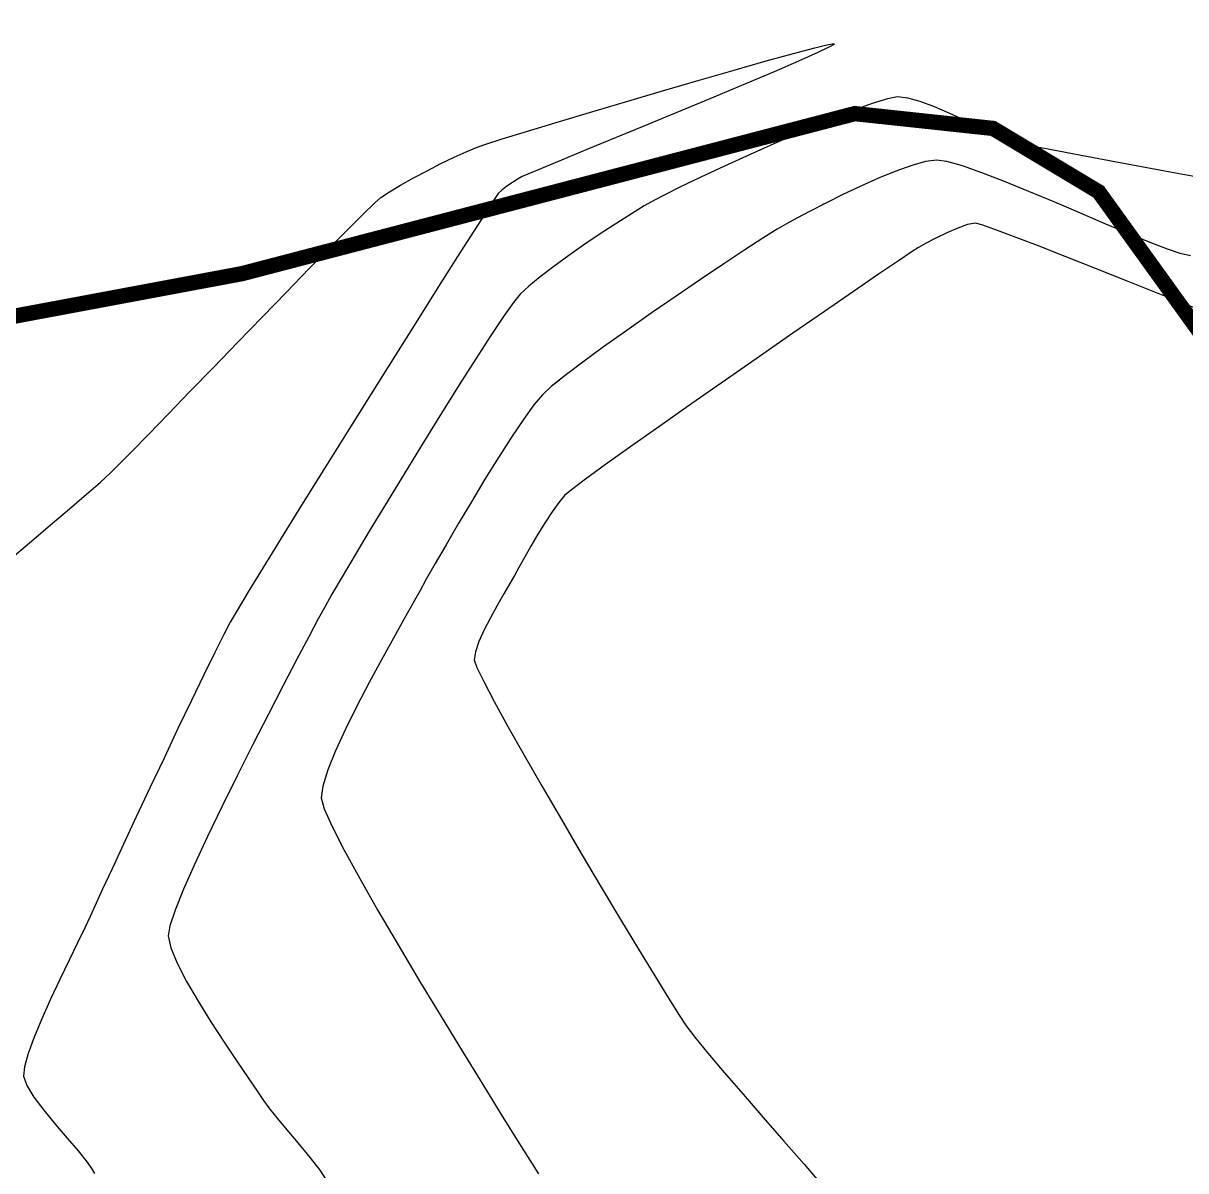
# Model space of a CAD drawing. Header units: metres. Extents: x 708868 to 711043, y 5411316 to 5413138.
# Drawn here: x 709927.5 to 710003.6, y 5412167.7 to 5412242.7 of the extents above; entities that cross this region are included whole.
import ezdxf

# ---------------------------------------------------------------- set-up
doc = ezdxf.new("R2010")
doc.units = ezdxf.units.M
doc.linetypes.add('DASHED', pattern=[0.75, 0.5, -0.25])
for name, color, linetype in [('C-ANNO-TABL', 1, 'Continuous'), ('Rionegro 2010_Contours', 7, 'Continuous'), ('Rionegro 2014_Contours', 7, 'Continuous'), ('Rionegro 2018_Contours', 7, 'Continuous')]:
    doc.layers.add(name, color=color, linetype=linetype)

msp = doc.modelspace()

# ---------------------------------------------------------------- linework, layer by layer
at = {"layer": 'C-ANNO-TABL', "color": 4, "linetype": 'DASHED', "true_color": 0x3dffff, "const_width": 1, "flags": 128}
msp.add_lwpolyline([(711042.543, 5413065.077), (710960.959, 5413110.395), (710928.513, 5413129.625), (710904.958, 5413136.482), (710878.336, 5413137.92), (710860.981, 5413136.789), (710843.249, 5413130.002), (710825.895, 5413114.543), (710808.917, 5413089.658), (710785.526, 5413050.068), (710767.477, 5413018.497), (710750.578, 5412962.402), (710732.947, 5412902.164), (710722.628, 5412876.686), (710711.096, 5412854.241), (710709.275, 5412838.469), (710712.254, 5412799.164), (710711.402, 5412767.16), (710706.844, 5412750.077), (710696.967, 5412735.651), (710677.974, 5412728.438), (710654.043, 5412726.539), (710627.073, 5412724.641), (710606.56, 5412720.465), (710589.801, 5412712.38), (710580.579, 5412698.728), (710577.45, 5412692.07), (710576.617, 5412681.451), (710581.703, 5412658.886), (710586.523, 5412640.581), (710590.138, 5412620.108), (710586.764, 5412609.511), (710569.894, 5412600.358), (710548.445, 5412592.651), (710519.158, 5412593.645), (710507.899, 5412592.671), (710498.04, 5412592.908), (710476.647, 5412590.526), (710453.439, 5412584.652), (710430.062, 5412578.871), (710407.167, 5412571.646), (710393.361, 5412565.35), (710390.566, 5412558.779), (710388.557, 5412550.53), (710383.696, 5412533.008), (710380.563, 5412521.688), (710371.646, 5412514.462), (710365.862, 5412509.886), (710362.006, 5412504.587), (710331.377, 5412455.849), (710322.46, 5412437.304), (710314.748, 5412419.962), (710310.913, 5412404.45), (710310.19, 5412389.517), (710312.359, 5412375.548), (710316.697, 5412365.432), (710327.06, 5412353.871), (710331.95, 5412345.85), (710336.144, 5412343.076), (710341.696, 5412343.548), (710347.662, 5412345.732), (710357.763, 5412346.027), (710373.475, 5412344.551), (710380.943, 5412341.931), (710387.559, 5412337.031), (710390.335, 5412331.128), (710393.229, 5412321.911), (710394.372, 5412314.079), (710391.947, 5412287.733), (710391.947, 5412242.005), (710398.772, 5412181.359), (710397.167, 5412154.922), (710391.094, 5412141.084), (710382.348, 5412135.257), (710365.927, 5412125.119), (710349.52, 5412122.865), (710314.938, 5412100.532), (710310.163, 5412097.449), (710304.075, 5412096.969), (710288.946, 5412103.637), (710260.398, 5412118.748), (710227.162, 5412131.796), (710192.198, 5412139.844), (710067.128, 5412167.234), (710056.514, 5412173.822), (710010.254, 5412214.541), (709997.898, 5412231.696), (709990.986, 5412235.843), (709981.946, 5412236.812), (709941.868, 5412226.346), (709906.208, 5412219.679), (709872.554, 5412206.968), (709858.983, 5412200.97), (709841.485, 5412178.774), (709831.695, 5412162.57), (709826.818, 5412138.119), (709826.096, 5412113.866), (709847.992, 5412057.968), (709847.992, 5412027.524), (709841.153, 5411995.836), (709821.685, 5411967.669), (709785.127, 5411896.003), (709764.498, 5411870.427), (709729.916, 5411841.626), (709687.876, 5411828.101), (709653.609, 5411828.388), (709636.799, 5411836.292), (709611.994, 5411871.534), (709572.151, 5411935.234), (709533.465, 5411953.882), (709461.2, 5411963.077), (709400.577, 5411961.741), (709328.296, 5411946.172), (709283.904, 5411933.17), (709246.821, 5411886.153), (709230.211, 5411871.995), (709186.772, 5411865.786), (709143.573, 5411868.974), (709131.371, 5411871.677), (709115.438, 5411870.35), (709084.203, 5411857.653), (709062.638, 5411854.332), (708913.408, 5411851.538)], dxfattribs=at)
at = {"layer": 'Rionegro 2010_Contours'}
for points in [[(709926.542, 5412207.525, 236), (709927.947, 5412208.726, 236), (709929.307, 5412209.883, 236), (709930.569, 5412210.957, 236), (709931.681, 5412211.91, 236), (709932.589, 5412212.703, 236), (709933.24, 5412213.298, 236), (709933.802, 5412213.853, 236), (709934.65, 5412214.712, 236), (709935.739, 5412215.827, 236), (709937.022, 5412217.148, 236), (709938.454, 5412218.627, 236), (709939.989, 5412220.215, 236), (709941.582, 5412221.862, 236), (709943.188, 5412223.52, 236), (709944.76, 5412225.14, 236), (709946.254, 5412226.674, 236), (709947.623, 5412228.071, 236), (709948.822, 5412229.284, 236), (709949.805, 5412230.263, 236), (709950.527, 5412230.96, 236), (709950.942, 5412231.325, 236), (709951.503, 5412231.704, 236), (709952.228, 5412232.139, 236), (709953.066, 5412232.606, 236), (709953.965, 5412233.08, 236), (709954.873, 5412233.539, 236), (709955.739, 5412233.958, 236), (709956.511, 5412234.313, 236), (709957.139, 5412234.581, 236), (709957.744, 5412234.791, 236), (709958.884, 5412235.155, 236), (709960.466, 5412235.644, 236), (709962.397, 5412236.232, 236), (709964.586, 5412236.889, 236), (709966.939, 5412237.589, 236), (709969.364, 5412238.304, 236), (709971.769, 5412239.005, 236), (709974.061, 5412239.664, 236), (709976.148, 5412240.255, 236), (709977.937, 5412240.748, 236), (709979.336, 5412241.117, 236), (709980.112, 5412241.303, 236), (709980.463, 5412241.37, 236), (709980.576, 5412241.376, 236), (709980.594, 5412241.368, 236), (709980.586, 5412241.35, 236), (709980.499, 5412241.287, 236), (709980.2, 5412241.127, 236), (709979.517, 5412240.803, 236), (709978.267, 5412240.247, 236), (709976.661, 5412239.554, 236), (709974.784, 5412238.758, 236), (709972.725, 5412237.895, 236), (709970.571, 5412236.999, 236), (709968.41, 5412236.104, 236), (709966.33, 5412235.245, 236), (709964.416, 5412234.457, 236), (709962.758, 5412233.773, 236), (709961.443, 5412233.23, 236), (709960.558, 5412232.861, 236), (709960.19, 5412232.701, 236), (709959.911, 5412232.536, 236), (709959.558, 5412232.311, 236), (709959.187, 5412232.057, 236), (709958.853, 5412231.809, 236), (709958.615, 5412231.597, 236), (709958.387, 5412231.262, 236), (709957.84, 5412230.415, 236), (709957.017, 5412229.127, 236), (709955.963, 5412227.466, 236), (709954.72, 5412225.502, 236), (709953.333, 5412223.302, 236), (709951.845, 5412220.936, 236), (709950.299, 5412218.473, 236), (709948.739, 5412215.983, 236), (709947.209, 5412213.533, 236), (709945.752, 5412211.193, 236), (709944.412, 5412209.032, 236), (709943.233, 5412207.119, 236), (709942.257, 5412205.522, 236), (709941.529, 5412204.312, 236), (709941.091, 5412203.556, 236), (709940.661, 5412202.735, 236), (709940.074, 5412201.561, 236), (709939.359, 5412200.099, 236), (709938.547, 5412198.417, 236), (709937.669, 5412196.581, 236), (709936.755, 5412194.656, 236), (709935.837, 5412192.71, 236), (709934.943, 5412190.809, 236), (709934.105, 5412189.018, 236), (709933.354, 5412187.405, 236), (709932.719, 5412186.036, 236), (709932.231, 5412184.977, 236), (709931.921, 5412184.294, 236), (709931.573, 5412183.546, 236), (709931.102, 5412182.57, 236), (709930.546, 5412181.428, 236), (709929.945, 5412180.179, 236), (709929.338, 5412178.885, 236), (709928.764, 5412177.605, 236), (709928.261, 5412176.401, 236), (709927.868, 5412175.334, 236), (709927.625, 5412174.463, 236), (709927.57, 5412173.849, 236), (709927.781, 5412173.238, 236), (709928.248, 5412172.475, 236), (709928.893, 5412171.612, 236), (709929.639, 5412170.702, 236), (709930.412, 5412169.798, 236), (709931.133, 5412168.953, 236), (709931.727, 5412168.22, 236), (709932.058, 5412167.75, 236), (709932.198, 5412167.483, 236)], [(710006.167, 5412232.321, 237), (710002.573, 5412232.984, 237), (709999.41, 5412233.571, 237), (709996.757, 5412234.067, 237), (709994.691, 5412234.46, 237), (709993.291, 5412234.734, 237), (709992.635, 5412234.878, 237), (709991.948, 5412235.117, 237), (709991.113, 5412235.47, 237), (709990.173, 5412235.897, 237), (709989.172, 5412236.362, 237), (709988.152, 5412236.826, 237), (709987.156, 5412237.25, 237), (709986.225, 5412237.598, 237), (709985.403, 5412237.83, 237), (709984.733, 5412237.909, 237), (709984.09, 5412237.789, 237), (709983.082, 5412237.471, 237), (709981.78, 5412236.988, 237), (709980.257, 5412236.378, 237), (709978.587, 5412235.675, 237), (709976.84, 5412234.915, 237), (709975.09, 5412234.133, 237), (709973.41, 5412233.367, 237), (709971.871, 5412232.65, 237), (709970.547, 5412232.018, 237), (709969.509, 5412231.508, 237), (709968.831, 5412231.155, 237), (709968.164, 5412230.769, 237), (709967.332, 5412230.26, 237), (709966.378, 5412229.656, 237), (709965.348, 5412228.983, 237), (709964.287, 5412228.269, 237), (709963.238, 5412227.539, 237), (709962.246, 5412226.821, 237), (709961.356, 5412226.143, 237), (709960.613, 5412225.529, 237), (709960.061, 5412225.009, 237), (709959.626, 5412224.465, 237), (709958.973, 5412223.538, 237), (709958.138, 5412222.288, 237), (709957.159, 5412220.777, 237), (709956.07, 5412219.064, 237), (709954.909, 5412217.211, 237), (709953.709, 5412215.277, 237), (709952.509, 5412213.323, 237), (709951.342, 5412211.409, 237), (709950.247, 5412209.597, 237), (709949.258, 5412207.946, 237), (709948.411, 5412206.518, 237), (709947.742, 5412205.372, 237), (709947.288, 5412204.569, 237), (709946.849, 5412203.757, 237), (709946.223, 5412202.586, 237), (709945.447, 5412201.117, 237), (709944.556, 5412199.413, 237), (709943.584, 5412197.534, 237), (709942.567, 5412195.544, 237), (709941.54, 5412193.503, 237), (709940.539, 5412191.474, 237), (709939.598, 5412189.519, 237), (709938.752, 5412187.7, 237), (709938.037, 5412186.078, 237), (709937.488, 5412184.715, 237), (709937.14, 5412183.674, 237), (709937.028, 5412183.017, 237), (709937.197, 5412182.249, 237), (709937.618, 5412181.239, 237), (709938.234, 5412180.05, 237), (709938.988, 5412178.749, 237), (709939.824, 5412177.401, 237), (709940.686, 5412176.072, 237), (709941.517, 5412174.827, 237), (709942.26, 5412173.732, 237), (709942.86, 5412172.852, 237), (709943.26, 5412172.252, 237), (709943.672, 5412171.686, 237), (709944.242, 5412170.986, 237), (709944.913, 5412170.194, 237), (709945.626, 5412169.353, 237), (709946.324, 5412168.506, 237), (709946.947, 5412167.693, 237), (709947.437, 5412166.957, 237)], [(710003.902, 5412227.506, 238), (710003.217, 5412227.664, 238), (710002.388, 5412227.942, 238), (710001.261, 5412228.379, 238), (709999.898, 5412228.94, 238), (709998.362, 5412229.589, 238), (709996.714, 5412230.292, 238), (709995.018, 5412231.014, 238), (709993.334, 5412231.719, 238), (709991.725, 5412232.373, 238), (709990.253, 5412232.941, 238), (709988.981, 5412233.387, 238), (709987.97, 5412233.677, 238), (709987.283, 5412233.775, 238), (709986.569, 5412233.678, 238), (709985.67, 5412233.429, 238), (709984.632, 5412233.058, 238), (709983.503, 5412232.595, 238), (709982.331, 5412232.072, 238), (709981.162, 5412231.518, 238), (709980.045, 5412230.964, 238), (709979.818, 5412230.848, 238)], [(710004.205, 5412224.087, 239), (710002.014, 5412224.958, 239), (709999.824, 5412225.831, 239), (709997.697, 5412226.677, 239), (709995.698, 5412227.47, 239), (709993.89, 5412228.18, 239), (709992.335, 5412228.78, 239), (709991.099, 5412229.242, 239), (709990.244, 5412229.539, 239), (709989.834, 5412229.642, 239), (709989.324, 5412229.55, 239), (709988.673, 5412229.322, 239), (709987.954, 5412229.009, 239), (709987.24, 5412228.66, 239), (709986.602, 5412228.328, 239), (709986.113, 5412228.062, 239), (709985.694, 5412227.791, 239), (709984.796, 5412227.188, 239), (709983.494, 5412226.301, 239), (709981.86, 5412225.181, 239), (709979.968, 5412223.878, 239), (709977.89, 5412222.443, 239), (709975.702, 5412220.925, 239), (709973.474, 5412219.374, 239), (709971.281, 5412217.842, 239), (709969.196, 5412216.377, 239), (709967.293, 5412215.031, 239), (709965.644, 5412213.853, 239), (709964.322, 5412212.894, 239), (709963.401, 5412212.204, 239), (709962.955, 5412211.833, 239), (709962.576, 5412211.377, 239), (709962.145, 5412210.77, 239), (709961.685, 5412210.061, 239), (709961.216, 5412209.294, 239), (709960.76, 5412208.518, 239), (709960.338, 5412207.778, 239), (709959.972, 5412207.122, 239), (709959.682, 5412206.595, 239), (709959.38, 5412206.066, 239), (709958.99, 5412205.4, 239), (709958.551, 5412204.642, 239), (709958.105, 5412203.839, 239), (709957.692, 5412203.035, 239), (709957.352, 5412202.275, 239), (709957.125, 5412201.606, 239), (709957.053, 5412201.073, 239), (709957.218, 5412200.588, 239), (709957.667, 5412199.656, 239), (709958.358, 5412198.345, 239), (709959.253, 5412196.72, 239), (709960.309, 5412194.848, 239), (709961.488, 5412192.796, 239), (709962.748, 5412190.629, 239), (709963.916, 5412188.641, 239)], [(709962.622, 5412219.383, 238), (709962.09, 5412218.955, 238), (709961.508, 5412218.421, 238), (709960.955, 5412217.757, 238), (709960.271, 5412216.812, 238), (709959.487, 5412215.646, 238), (709958.637, 5412214.318, 238), (709957.751, 5412212.89, 238), (709956.862, 5412211.422, 238), (709956.002, 5412209.973, 238), (709955.202, 5412208.605, 238), (709954.495, 5412207.377, 238), (709953.912, 5412206.349, 238), (709953.485, 5412205.582, 238), (709953.054, 5412204.809, 238), (709952.464, 5412203.762, 238), (709951.758, 5412202.503, 238), (709950.978, 5412201.092, 238), (709950.167, 5412199.589, 238), (709949.368, 5412198.055, 238), (709948.624, 5412196.551, 238), (709947.976, 5412195.137, 238), (709947.468, 5412193.875, 238), (709947.142, 5412192.824, 238), (709947.04, 5412192.045, 238), (709947.236, 5412191.336, 238), (709947.753, 5412190.173, 238), (709948.544, 5412188.627, 238), (709949.558, 5412186.773, 238), (709950.747, 5412184.685, 238), (709952.062, 5412182.436, 238), (709952.283, 5412182.065, 238)], [(709975.598, 5412171.564, 239), (709975.958, 5412171.149, 239), (709977.309, 5412169.598, 239), (709978.622, 5412168.083, 239), (709979.833, 5412166.668, 239)]]:
    msp.add_polyline3d(points, dxfattribs=at)
at = {"layer": 'Rionegro 2014_Contours'}
for points in [[(709926.542, 5412207.525, 236), (709927.947, 5412208.726, 236), (709929.307, 5412209.883, 236), (709930.569, 5412210.957, 236), (709931.681, 5412211.91, 236), (709932.589, 5412212.703, 236), (709933.24, 5412213.298, 236), (709933.802, 5412213.853, 236), (709934.65, 5412214.712, 236), (709935.739, 5412215.827, 236), (709937.022, 5412217.148, 236), (709938.454, 5412218.627, 236), (709939.989, 5412220.215, 236), (709941.582, 5412221.862, 236), (709943.188, 5412223.52, 236), (709944.76, 5412225.14, 236), (709946.254, 5412226.674, 236), (709947.623, 5412228.071, 236), (709948.822, 5412229.284, 236), (709949.805, 5412230.263, 236), (709950.527, 5412230.96, 236), (709950.942, 5412231.325, 236), (709951.503, 5412231.704, 236), (709952.228, 5412232.139, 236), (709953.066, 5412232.606, 236), (709953.965, 5412233.08, 236), (709954.873, 5412233.539, 236), (709955.739, 5412233.958, 236), (709956.511, 5412234.313, 236), (709957.139, 5412234.581, 236), (709957.744, 5412234.791, 236), (709958.884, 5412235.155, 236), (709960.466, 5412235.644, 236), (709962.397, 5412236.232, 236), (709964.586, 5412236.889, 236), (709966.939, 5412237.589, 236), (709969.364, 5412238.304, 236), (709971.769, 5412239.005, 236), (709974.061, 5412239.664, 236), (709976.148, 5412240.255, 236), (709977.937, 5412240.748, 236), (709979.336, 5412241.117, 236), (709980.112, 5412241.303, 236), (709980.463, 5412241.37, 236), (709980.576, 5412241.376, 236), (709980.594, 5412241.368, 236), (709980.586, 5412241.35, 236), (709980.499, 5412241.287, 236), (709980.2, 5412241.127, 236), (709979.517, 5412240.803, 236), (709978.267, 5412240.247, 236), (709976.661, 5412239.554, 236), (709974.784, 5412238.758, 236), (709972.725, 5412237.895, 236), (709970.571, 5412236.999, 236), (709968.41, 5412236.104, 236), (709966.33, 5412235.245, 236), (709964.416, 5412234.457, 236), (709962.758, 5412233.773, 236), (709961.443, 5412233.23, 236), (709960.558, 5412232.861, 236), (709960.19, 5412232.701, 236), (709959.911, 5412232.536, 236), (709959.558, 5412232.311, 236), (709959.187, 5412232.057, 236), (709958.853, 5412231.809, 236), (709958.615, 5412231.597, 236), (709958.387, 5412231.262, 236), (709957.84, 5412230.415, 236), (709957.017, 5412229.127, 236), (709955.963, 5412227.466, 236), (709954.72, 5412225.502, 236), (709953.333, 5412223.302, 236), (709951.845, 5412220.936, 236), (709950.299, 5412218.473, 236), (709948.739, 5412215.983, 236), (709947.209, 5412213.533, 236), (709945.752, 5412211.193, 236), (709944.412, 5412209.032, 236), (709943.233, 5412207.119, 236), (709942.257, 5412205.522, 236), (709941.529, 5412204.312, 236), (709941.091, 5412203.556, 236), (709940.661, 5412202.735, 236), (709940.074, 5412201.561, 236), (709939.359, 5412200.099, 236), (709938.547, 5412198.417, 236), (709937.669, 5412196.581, 236), (709936.755, 5412194.656, 236), (709935.837, 5412192.71, 236), (709934.943, 5412190.809, 236), (709934.105, 5412189.018, 236), (709933.354, 5412187.405, 236), (709932.719, 5412186.036, 236), (709932.231, 5412184.977, 236), (709931.921, 5412184.294, 236), (709931.573, 5412183.546, 236), (709931.102, 5412182.57, 236), (709930.546, 5412181.428, 236), (709929.945, 5412180.179, 236), (709929.338, 5412178.885, 236), (709928.764, 5412177.605, 236), (709928.261, 5412176.401, 236), (709927.868, 5412175.334, 236), (709927.625, 5412174.463, 236), (709927.57, 5412173.849, 236), (709927.781, 5412173.238, 236), (709928.248, 5412172.475, 236), (709928.893, 5412171.612, 236), (709929.639, 5412170.702, 236), (709930.412, 5412169.798, 236), (709931.133, 5412168.953, 236), (709931.727, 5412168.22, 236), (709932.058, 5412167.75, 236), (709932.198, 5412167.483, 236)], [(710006.167, 5412232.321, 237), (710002.573, 5412232.984, 237), (709999.41, 5412233.571, 237), (709996.757, 5412234.067, 237), (709994.691, 5412234.46, 237), (709993.291, 5412234.734, 237), (709992.635, 5412234.878, 237), (709991.948, 5412235.117, 237), (709991.113, 5412235.47, 237), (709990.173, 5412235.897, 237), (709989.172, 5412236.362, 237), (709988.152, 5412236.826, 237), (709987.156, 5412237.25, 237), (709986.225, 5412237.598, 237), (709985.403, 5412237.83, 237), (709984.733, 5412237.909, 237), (709984.09, 5412237.789, 237), (709983.082, 5412237.471, 237), (709981.78, 5412236.988, 237), (709980.257, 5412236.378, 237), (709978.587, 5412235.675, 237), (709976.84, 5412234.915, 237), (709975.09, 5412234.133, 237), (709973.41, 5412233.367, 237), (709971.871, 5412232.65, 237), (709970.547, 5412232.018, 237), (709969.509, 5412231.508, 237), (709968.831, 5412231.155, 237), (709968.164, 5412230.769, 237), (709967.332, 5412230.26, 237), (709966.378, 5412229.656, 237), (709965.348, 5412228.983, 237), (709964.287, 5412228.269, 237), (709963.238, 5412227.539, 237), (709962.246, 5412226.821, 237), (709961.356, 5412226.143, 237), (709960.613, 5412225.529, 237), (709960.061, 5412225.009, 237), (709959.626, 5412224.465, 237), (709958.973, 5412223.538, 237), (709958.138, 5412222.288, 237), (709957.159, 5412220.777, 237), (709956.07, 5412219.064, 237), (709954.909, 5412217.211, 237), (709953.709, 5412215.277, 237), (709952.509, 5412213.323, 237), (709951.342, 5412211.409, 237), (709950.247, 5412209.597, 237), (709949.258, 5412207.946, 237), (709948.411, 5412206.518, 237), (709947.742, 5412205.372, 237), (709947.288, 5412204.569, 237), (709946.849, 5412203.757, 237), (709946.223, 5412202.586, 237), (709945.447, 5412201.117, 237), (709944.556, 5412199.413, 237), (709943.584, 5412197.534, 237), (709942.567, 5412195.544, 237), (709941.54, 5412193.503, 237), (709940.539, 5412191.474, 237), (709939.598, 5412189.519, 237), (709938.752, 5412187.7, 237), (709938.037, 5412186.078, 237), (709937.488, 5412184.715, 237), (709937.14, 5412183.674, 237), (709937.028, 5412183.017, 237), (709937.197, 5412182.249, 237), (709937.618, 5412181.239, 237), (709938.234, 5412180.05, 237), (709938.988, 5412178.749, 237), (709939.824, 5412177.401, 237), (709940.686, 5412176.072, 237), (709941.517, 5412174.827, 237), (709942.26, 5412173.732, 237), (709942.86, 5412172.852, 237), (709943.26, 5412172.252, 237), (709943.672, 5412171.686, 237), (709944.242, 5412170.986, 237), (709944.913, 5412170.194, 237), (709945.626, 5412169.353, 237), (709946.324, 5412168.506, 237), (709946.947, 5412167.693, 237), (709947.437, 5412166.957, 237)], [(710003.902, 5412227.506, 238), (710003.217, 5412227.664, 238), (710002.388, 5412227.942, 238), (710001.261, 5412228.379, 238), (709999.898, 5412228.94, 238), (709998.362, 5412229.589, 238), (709996.714, 5412230.292, 238), (709995.018, 5412231.014, 238), (709993.334, 5412231.719, 238), (709991.725, 5412232.373, 238), (709990.253, 5412232.941, 238), (709988.981, 5412233.387, 238), (709987.97, 5412233.677, 238), (709987.283, 5412233.775, 238), (709986.569, 5412233.678, 238), (709985.67, 5412233.429, 238), (709984.632, 5412233.058, 238), (709983.503, 5412232.595, 238), (709982.331, 5412232.072, 238), (709981.162, 5412231.518, 238), (709980.045, 5412230.964, 238), (709979.026, 5412230.441, 238), (709978.152, 5412229.979, 238), (709977.472, 5412229.608, 238), (709976.86, 5412229.243, 238), (709975.934, 5412228.659, 238), (709974.754, 5412227.892, 238), (709973.375, 5412226.98, 238), (709971.855, 5412225.961, 238), (709970.251, 5412224.872, 238), (709968.622, 5412223.749, 238), (709967.024, 5412222.632, 238), (709965.514, 5412221.556, 238), (709964.15, 5412220.56, 238), (709962.99, 5412219.68, 238), (709962.09, 5412218.955, 238), (709961.508, 5412218.421, 238), (709960.955, 5412217.757, 238), (709960.271, 5412216.812, 238), (709959.487, 5412215.646, 238), (709958.637, 5412214.318, 238), (709957.751, 5412212.89, 238), (709956.862, 5412211.422, 238), (709956.002, 5412209.973, 238), (709955.202, 5412208.605, 238), (709954.495, 5412207.377, 238), (709953.912, 5412206.349, 238), (709953.485, 5412205.582, 238), (709953.054, 5412204.809, 238), (709952.464, 5412203.762, 238), (709951.758, 5412202.503, 238), (709950.978, 5412201.092, 238), (709950.167, 5412199.589, 238), (709949.368, 5412198.055, 238), (709948.624, 5412196.551, 238), (709947.976, 5412195.137, 238), (709947.468, 5412193.875, 238), (709947.142, 5412192.824, 238), (709947.04, 5412192.045, 238), (709947.236, 5412191.336, 238), (709947.753, 5412190.173, 238), (709948.544, 5412188.627, 238), (709949.558, 5412186.773, 238), (709950.747, 5412184.685, 238), (709952.062, 5412182.436, 238), (709953.455, 5412180.098, 238), (709954.876, 5412177.747, 238), (709956.276, 5412175.455, 238), (709957.607, 5412173.295, 238), (709958.819, 5412171.342, 238), (709959.864, 5412169.668, 238), (709960.693, 5412168.348, 238), (709961.257, 5412167.455, 238)], [(710004.205, 5412224.087, 239), (710002.014, 5412224.958, 239), (709999.824, 5412225.831, 239), (709997.697, 5412226.677, 239), (709995.698, 5412227.47, 239), (709993.89, 5412228.18, 239), (709992.335, 5412228.78, 239), (709991.099, 5412229.242, 239), (709990.244, 5412229.539, 239), (709989.834, 5412229.642, 239), (709989.324, 5412229.55, 239), (709988.673, 5412229.322, 239), (709987.954, 5412229.009, 239), (709987.24, 5412228.66, 239), (709986.602, 5412228.328, 239), (709986.113, 5412228.062, 239), (709985.694, 5412227.791, 239), (709984.796, 5412227.188, 239), (709983.494, 5412226.301, 239), (709981.86, 5412225.181, 239), (709979.968, 5412223.878, 239), (709977.89, 5412222.443, 239), (709975.702, 5412220.925, 239), (709973.474, 5412219.374, 239), (709971.281, 5412217.842, 239), (709969.196, 5412216.377, 239), (709967.293, 5412215.031, 239), (709965.644, 5412213.853, 239), (709964.322, 5412212.894, 239), (709963.401, 5412212.204, 239), (709962.955, 5412211.833, 239), (709962.576, 5412211.377, 239), (709962.145, 5412210.77, 239), (709961.685, 5412210.061, 239), (709961.216, 5412209.294, 239), (709960.76, 5412208.518, 239), (709960.338, 5412207.778, 239), (709959.972, 5412207.122, 239), (709959.682, 5412206.595, 239), (709959.38, 5412206.066, 239), (709958.99, 5412205.4, 239), (709958.551, 5412204.642, 239), (709958.105, 5412203.839, 239), (709957.692, 5412203.035, 239), (709957.352, 5412202.275, 239), (709957.125, 5412201.606, 239), (709957.053, 5412201.073, 239), (709957.218, 5412200.588, 239), (709957.667, 5412199.656, 239), (709958.358, 5412198.345, 239), (709959.253, 5412196.72, 239), (709960.309, 5412194.848, 239), (709961.488, 5412192.796, 239), (709962.748, 5412190.629, 239), (709964.049, 5412188.414, 239), (709965.351, 5412186.218, 239), (709966.613, 5412184.106, 239), (709967.794, 5412182.146, 239), (709968.855, 5412180.403, 239), (709969.755, 5412178.944, 239), (709970.453, 5412177.835, 239), (709970.909, 5412177.143, 239), (709971.476, 5412176.398, 239), (709972.329, 5412175.36, 239), (709973.404, 5412174.096, 239), (709974.635, 5412172.671, 239), (709975.958, 5412171.149, 239), (709977.309, 5412169.598, 239), (709978.622, 5412168.083, 239), (709979.833, 5412166.668, 239)]]:
    msp.add_polyline3d(points, dxfattribs=at)
at = {"layer": 'Rionegro 2018_Contours'}
for points in [[(709926.542, 5412207.525, 236), (709927.947, 5412208.726, 236), (709929.307, 5412209.883, 236), (709930.569, 5412210.957, 236), (709931.681, 5412211.91, 236), (709932.589, 5412212.703, 236), (709933.24, 5412213.298, 236), (709933.802, 5412213.853, 236), (709934.65, 5412214.712, 236), (709935.739, 5412215.827, 236), (709937.022, 5412217.148, 236), (709938.454, 5412218.627, 236), (709939.989, 5412220.215, 236), (709941.582, 5412221.862, 236), (709943.188, 5412223.52, 236), (709944.76, 5412225.14, 236), (709946.254, 5412226.674, 236), (709947.623, 5412228.071, 236), (709948.822, 5412229.284, 236), (709949.805, 5412230.263, 236), (709950.527, 5412230.96, 236), (709950.942, 5412231.325, 236), (709951.503, 5412231.704, 236), (709952.228, 5412232.139, 236), (709953.066, 5412232.606, 236), (709953.965, 5412233.08, 236), (709954.873, 5412233.539, 236), (709955.739, 5412233.958, 236), (709956.511, 5412234.313, 236), (709957.139, 5412234.581, 236), (709957.744, 5412234.791, 236), (709958.884, 5412235.155, 236), (709960.466, 5412235.644, 236), (709962.397, 5412236.232, 236), (709964.586, 5412236.889, 236), (709966.939, 5412237.589, 236), (709969.364, 5412238.304, 236), (709971.769, 5412239.005, 236), (709974.061, 5412239.664, 236), (709976.148, 5412240.255, 236), (709977.937, 5412240.748, 236), (709979.336, 5412241.117, 236), (709980.112, 5412241.303, 236), (709980.463, 5412241.37, 236), (709980.576, 5412241.376, 236), (709980.594, 5412241.368, 236), (709980.586, 5412241.35, 236), (709980.499, 5412241.287, 236), (709980.2, 5412241.127, 236), (709979.517, 5412240.803, 236), (709978.267, 5412240.247, 236), (709976.661, 5412239.554, 236), (709974.784, 5412238.758, 236), (709972.725, 5412237.895, 236), (709970.571, 5412236.999, 236), (709968.41, 5412236.104, 236), (709966.33, 5412235.245, 236), (709964.416, 5412234.457, 236), (709962.758, 5412233.773, 236), (709961.443, 5412233.23, 236), (709960.558, 5412232.861, 236), (709960.19, 5412232.701, 236), (709959.911, 5412232.536, 236), (709959.558, 5412232.311, 236), (709959.187, 5412232.057, 236), (709958.853, 5412231.809, 236), (709958.615, 5412231.597, 236), (709958.387, 5412231.262, 236), (709957.84, 5412230.415, 236), (709957.017, 5412229.127, 236), (709955.963, 5412227.466, 236), (709954.72, 5412225.502, 236), (709953.333, 5412223.302, 236), (709951.845, 5412220.936, 236), (709950.299, 5412218.473, 236), (709948.739, 5412215.983, 236), (709947.209, 5412213.533, 236), (709945.752, 5412211.193, 236), (709944.412, 5412209.032, 236), (709943.233, 5412207.119, 236), (709942.257, 5412205.522, 236), (709941.529, 5412204.312, 236), (709941.091, 5412203.556, 236), (709940.661, 5412202.735, 236), (709940.074, 5412201.561, 236), (709939.359, 5412200.099, 236), (709938.547, 5412198.417, 236), (709937.669, 5412196.581, 236), (709936.755, 5412194.656, 236), (709935.837, 5412192.71, 236), (709934.943, 5412190.809, 236), (709934.105, 5412189.018, 236), (709933.354, 5412187.405, 236), (709932.719, 5412186.036, 236), (709932.231, 5412184.977, 236), (709931.921, 5412184.294, 236), (709931.573, 5412183.546, 236), (709931.102, 5412182.57, 236), (709930.546, 5412181.428, 236), (709929.945, 5412180.179, 236), (709929.338, 5412178.885, 236), (709928.764, 5412177.605, 236), (709928.261, 5412176.401, 236), (709927.868, 5412175.334, 236), (709927.625, 5412174.463, 236), (709927.57, 5412173.849, 236), (709927.781, 5412173.238, 236), (709928.248, 5412172.475, 236), (709928.893, 5412171.612, 236), (709929.639, 5412170.702, 236), (709930.412, 5412169.798, 236), (709931.133, 5412168.953, 236), (709931.727, 5412168.22, 236), (709932.058, 5412167.75, 236), (709932.198, 5412167.483, 236)], [(710006.167, 5412232.321, 237), (710002.573, 5412232.984, 237), (709999.41, 5412233.571, 237), (709996.757, 5412234.067, 237), (709994.691, 5412234.46, 237), (709993.291, 5412234.734, 237), (709992.635, 5412234.878, 237), (709991.948, 5412235.117, 237), (709991.113, 5412235.47, 237), (709990.173, 5412235.897, 237), (709989.172, 5412236.362, 237), (709988.152, 5412236.826, 237), (709987.156, 5412237.25, 237), (709986.225, 5412237.598, 237), (709985.403, 5412237.83, 237), (709984.733, 5412237.909, 237), (709984.09, 5412237.789, 237), (709983.082, 5412237.471, 237), (709981.78, 5412236.988, 237), (709980.257, 5412236.378, 237), (709978.587, 5412235.675, 237), (709976.84, 5412234.915, 237), (709975.09, 5412234.133, 237), (709973.41, 5412233.367, 237), (709971.871, 5412232.65, 237), (709970.547, 5412232.018, 237), (709969.509, 5412231.508, 237), (709968.831, 5412231.155, 237), (709968.164, 5412230.769, 237), (709967.332, 5412230.26, 237), (709966.378, 5412229.656, 237), (709965.348, 5412228.983, 237), (709964.287, 5412228.269, 237), (709963.238, 5412227.539, 237), (709962.246, 5412226.821, 237), (709961.356, 5412226.143, 237), (709960.613, 5412225.529, 237), (709960.061, 5412225.009, 237), (709959.626, 5412224.465, 237), (709958.973, 5412223.538, 237), (709958.138, 5412222.288, 237), (709957.159, 5412220.777, 237), (709956.07, 5412219.064, 237), (709954.909, 5412217.211, 237), (709953.709, 5412215.277, 237), (709952.509, 5412213.323, 237), (709951.342, 5412211.409, 237), (709950.247, 5412209.597, 237), (709949.258, 5412207.946, 237), (709948.411, 5412206.518, 237), (709947.742, 5412205.372, 237), (709947.288, 5412204.569, 237), (709946.849, 5412203.757, 237), (709946.223, 5412202.586, 237), (709945.447, 5412201.117, 237), (709944.556, 5412199.413, 237), (709943.584, 5412197.534, 237), (709942.567, 5412195.544, 237), (709941.54, 5412193.503, 237), (709940.539, 5412191.474, 237), (709939.598, 5412189.519, 237), (709938.752, 5412187.7, 237), (709938.037, 5412186.078, 237), (709937.488, 5412184.715, 237), (709937.14, 5412183.674, 237), (709937.028, 5412183.017, 237), (709937.197, 5412182.249, 237), (709937.618, 5412181.239, 237), (709938.234, 5412180.05, 237), (709938.988, 5412178.749, 237), (709939.824, 5412177.401, 237), (709940.686, 5412176.072, 237), (709941.517, 5412174.827, 237), (709942.26, 5412173.732, 237), (709942.86, 5412172.852, 237), (709943.26, 5412172.252, 237), (709943.672, 5412171.686, 237), (709944.242, 5412170.986, 237), (709944.913, 5412170.194, 237), (709945.626, 5412169.353, 237), (709946.324, 5412168.506, 237), (709946.947, 5412167.693, 237), (709947.437, 5412166.957, 237)], [(710003.902, 5412227.506, 238), (710003.217, 5412227.664, 238), (710002.388, 5412227.942, 238), (710001.261, 5412228.379, 238), (709999.898, 5412228.94, 238), (709998.362, 5412229.589, 238), (709996.714, 5412230.292, 238), (709995.018, 5412231.014, 238), (709993.334, 5412231.719, 238), (709991.725, 5412232.373, 238), (709990.253, 5412232.941, 238), (709988.981, 5412233.387, 238), (709987.97, 5412233.677, 238), (709987.283, 5412233.775, 238), (709986.569, 5412233.678, 238), (709985.67, 5412233.429, 238), (709984.632, 5412233.058, 238), (709983.503, 5412232.595, 238), (709982.331, 5412232.072, 238), (709981.162, 5412231.518, 238), (709980.045, 5412230.964, 238), (709979.026, 5412230.441, 238), (709978.152, 5412229.979, 238), (709977.472, 5412229.608, 238), (709976.86, 5412229.243, 238), (709975.934, 5412228.659, 238), (709974.754, 5412227.892, 238), (709973.375, 5412226.98, 238), (709971.855, 5412225.961, 238), (709970.251, 5412224.872, 238), (709968.622, 5412223.749, 238), (709967.024, 5412222.632, 238), (709965.514, 5412221.556, 238), (709964.15, 5412220.56, 238), (709962.99, 5412219.68, 238), (709962.09, 5412218.955, 238), (709961.508, 5412218.421, 238), (709960.955, 5412217.757, 238), (709960.271, 5412216.812, 238), (709959.487, 5412215.646, 238), (709958.637, 5412214.318, 238), (709957.751, 5412212.89, 238), (709956.862, 5412211.422, 238), (709956.002, 5412209.973, 238), (709955.202, 5412208.605, 238), (709954.495, 5412207.377, 238), (709953.912, 5412206.349, 238), (709953.485, 5412205.582, 238), (709953.054, 5412204.809, 238), (709952.464, 5412203.762, 238), (709951.758, 5412202.503, 238), (709950.978, 5412201.092, 238), (709950.167, 5412199.589, 238), (709949.368, 5412198.055, 238), (709948.624, 5412196.551, 238), (709947.976, 5412195.137, 238), (709947.468, 5412193.875, 238), (709947.142, 5412192.824, 238), (709947.04, 5412192.045, 238), (709947.236, 5412191.336, 238), (709947.753, 5412190.173, 238), (709948.544, 5412188.627, 238), (709949.558, 5412186.773, 238), (709950.747, 5412184.685, 238), (709952.062, 5412182.436, 238), (709953.455, 5412180.098, 238), (709954.876, 5412177.747, 238), (709956.276, 5412175.455, 238), (709957.607, 5412173.295, 238), (709958.819, 5412171.342, 238), (709959.864, 5412169.668, 238), (709960.693, 5412168.348, 238), (709961.257, 5412167.455, 238)], [(710004.205, 5412224.087, 239), (710002.014, 5412224.958, 239), (709999.824, 5412225.831, 239), (709997.697, 5412226.677, 239), (709995.698, 5412227.47, 239), (709993.89, 5412228.18, 239), (709992.335, 5412228.78, 239), (709991.099, 5412229.242, 239), (709990.244, 5412229.539, 239), (709989.834, 5412229.642, 239), (709989.324, 5412229.55, 239), (709988.673, 5412229.322, 239), (709987.954, 5412229.009, 239), (709987.24, 5412228.66, 239), (709986.602, 5412228.328, 239), (709986.113, 5412228.062, 239), (709985.694, 5412227.791, 239), (709984.796, 5412227.188, 239), (709983.494, 5412226.301, 239), (709981.86, 5412225.181, 239), (709979.968, 5412223.878, 239), (709977.89, 5412222.443, 239), (709975.702, 5412220.925, 239), (709973.474, 5412219.374, 239), (709971.281, 5412217.842, 239), (709969.196, 5412216.377, 239), (709967.293, 5412215.031, 239), (709965.644, 5412213.853, 239), (709964.322, 5412212.894, 239), (709963.401, 5412212.204, 239), (709962.955, 5412211.833, 239), (709962.576, 5412211.377, 239), (709962.145, 5412210.77, 239), (709961.685, 5412210.061, 239), (709961.216, 5412209.294, 239), (709960.76, 5412208.518, 239), (709960.338, 5412207.778, 239), (709959.972, 5412207.122, 239), (709959.682, 5412206.595, 239), (709959.38, 5412206.066, 239), (709958.99, 5412205.4, 239), (709958.551, 5412204.642, 239), (709958.105, 5412203.839, 239), (709957.692, 5412203.035, 239), (709957.352, 5412202.275, 239), (709957.125, 5412201.606, 239), (709957.053, 5412201.073, 239), (709957.218, 5412200.588, 239), (709957.667, 5412199.656, 239), (709958.358, 5412198.345, 239), (709959.253, 5412196.72, 239), (709960.309, 5412194.848, 239), (709961.488, 5412192.796, 239), (709962.748, 5412190.629, 239), (709964.049, 5412188.414, 239), (709965.351, 5412186.218, 239), (709966.613, 5412184.106, 239), (709967.794, 5412182.146, 239), (709968.855, 5412180.403, 239), (709969.755, 5412178.944, 239), (709970.453, 5412177.835, 239), (709970.909, 5412177.143, 239), (709971.476, 5412176.398, 239), (709972.329, 5412175.36, 239), (709973.404, 5412174.096, 239), (709974.635, 5412172.671, 239), (709975.958, 5412171.149, 239), (709977.309, 5412169.598, 239), (709978.622, 5412168.083, 239), (709979.833, 5412166.668, 239)]]:
    msp.add_polyline3d(points, dxfattribs=at)

doc.saveas('drawing.dxf')
